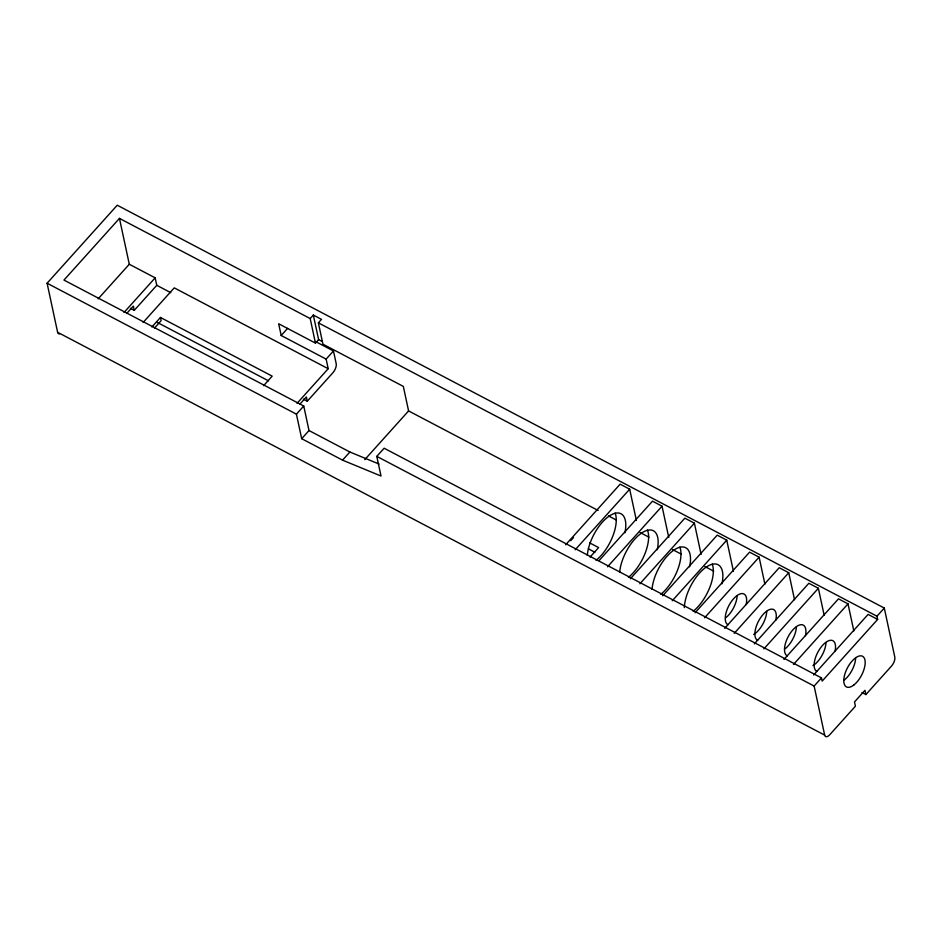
<?xml version="1.0" encoding="UTF-8"?>
<svg xmlns="http://www.w3.org/2000/svg" width="942" height="942" viewBox="0 0 942 942"><rect width="100%" height="100%" fill="white"/><g stroke="black" fill="none" stroke-linecap="round" stroke-linejoin="round"><path stroke-width="1.41" d="M59.487 333.939A6.935 3.191 -62.3 0 1 57.615 332.291L47.1 283.224L117.244 205.226L884.291 608.061L894.806 657.127A6.935 3.191 -62.3 0 1 891.532 666.053L865.886 694.572L861.977 692.511M310.189 318.561L313.333 315.064L318.596 339.603L315.452 343.088L310.189 318.561L119.457 218.391L63.962 280.08L303.748 406.014L309.011 430.541L349.882 452.007L379.061 464.041M98.133 298.885L129.29 264.255L119.457 218.391M124.026 312.485L155.171 277.843L129.29 264.255M126.687 313.486L133.352 306.068L134.259 310.342L156.772 285.308L155.171 277.843M143.09 322.494L174.246 287.863L328.205 368.711L297.048 403.353M151.886 326.992L160.458 317.466L272.179 376.141L263.607 385.667M154.476 328.075L161.141 320.669L160.458 317.466M328.205 368.711L326.144 359.114L281.187 335.505L287.593 328.369M598.135 510.482L408.581 410.936L403.329 386.397L322.941 344.183L318.372 322.847L321.505 319.362L313.333 315.064M326.144 359.114L333.468 350.966L315.488 341.522M299.709 404.353L306.374 396.947L307.292 401.21L332.938 372.691A6.935 3.191 -62.3 0 0 336.212 363.765L333.468 350.966M318.372 322.847L876.955 616.209L877.65 619.412L822.154 681.101L821.471 677.899L384.136 448.227L376.8 456.375L381.015 476.028L342.558 460.155L301.687 438.689L296.424 414.162L303.748 406.014M301.687 438.689L309.011 430.541M342.558 460.155L349.882 452.007M364.778 459.637L408.581 410.936M565.636 544.794L620.142 484.176L629.68 489.192L636.392 520.479M570.687 540.708L573.548 537.529M575.173 549.798L629.68 489.192M590.045 557.099L598.606 547.573L589.598 542.851M598.959 560.702L652.5 501.168L662.038 506.184L668.749 537.47M607.531 566.79L662.038 506.184M630.351 578.777L684.858 518.171L694.395 523.175L701.107 554.461M639.889 583.781L694.395 523.175M662.709 595.768L717.215 535.162L726.753 540.166L733.465 571.453M672.247 600.784L726.753 540.166M695.066 612.759L749.573 552.153L759.111 557.158L764.904 584.181M704.604 617.775L759.111 557.158M724.692 628.326L779.211 567.72L788.748 572.724L794.542 599.748M734.23 633.33L788.748 572.724M754.33 643.892L808.848 583.275L818.374 588.291L824.168 615.303M763.868 648.897L818.374 588.291M783.956 659.447L838.474 598.841L848.012 603.846L853.805 630.869M793.494 664.463L848.012 603.846M813.594 675.014L868.112 614.396L877.65 619.412M865.886 694.572L864.968 690.298L854.5 701.943L855.407 706.206L829.761 734.725A6.935 3.191 -62.3 0 1 824.662 735.113L814.135 686.047L821.471 677.899M876.955 616.209L884.291 608.061M318.596 339.603L322.093 341.44M315.452 343.088L278.667 323.777L281.187 335.505M608.52 515.933L616.315 520.019M640.101 532.513L648.979 537.175M672.458 549.516L681.337 554.167M704.816 566.507L713.683 571.17M156.772 285.308L170.761 292.656M130.467 308.352L134.259 310.342M157.22 322.399L268.482 380.827M303.406 399.173L307.292 401.21M588.338 548.809L594.849 552.236M47.1 283.224L296.424 414.162M376.8 456.375L814.135 686.047M57.615 332.291L824.662 735.113M855.642 658.093A17.333 7.983 -62.3 0 1 844.432 679.9M679.841 547.067A31.204 14.365 -62.3 0 1 660.789 594.308M652.029 589.351A31.204 14.365 -62.3 0 1 675.131 549.292A31.204 14.365 -62.3 0 1 689.603 566.801M587.313 555.368A31.204 14.365 -62.3 0 1 610.416 515.309A31.204 14.365 -62.3 0 1 624.887 532.819M787.288 655.879A17.333 7.983 -62.3 0 1 792.917 629.798A17.333 7.983 -62.3 0 1 805.422 635.72M796.379 626.972A17.333 7.983 -62.3 0 1 785.169 648.767M728.025 624.758A17.333 7.983 -62.3 0 1 733.653 598.676A17.333 7.983 -62.3 0 1 746.158 604.587M737.115 595.85A17.333 7.983 -62.3 0 1 725.905 617.646M615.126 513.084A31.204 14.365 -62.3 0 1 596.074 560.325M712.199 564.058A31.204 14.365 -62.3 0 1 693.147 611.311M684.316 607.614A31.204 14.365 -62.3 0 1 706.995 566.589A31.204 14.365 -62.3 0 1 721.961 583.804M619.671 572.359A31.204 14.365 -62.3 0 1 642.774 532.301A31.204 14.365 -62.3 0 1 657.245 549.81M647.484 530.075A31.204 14.365 -62.3 0 1 628.432 577.316M826.004 642.538A17.333 7.983 -62.3 0 1 812.946 665.605M816.914 671.446A17.333 7.983 -62.3 0 1 822.554 645.364A17.333 7.983 -62.3 0 1 835.048 651.275M757.651 640.313A17.333 7.983 -62.3 0 1 763.291 614.231A17.333 7.983 -62.3 0 1 775.784 620.154M766.741 611.405A17.333 7.983 -62.3 0 1 753.682 634.484M853.97 684.905A17.333 7.983 -62.3 0 0 863.991 657.587A17.333 7.983 -62.3 0 0 845.457 672.282A17.333 7.983 -62.3 0 0 853.97 684.905"/></g></svg>
